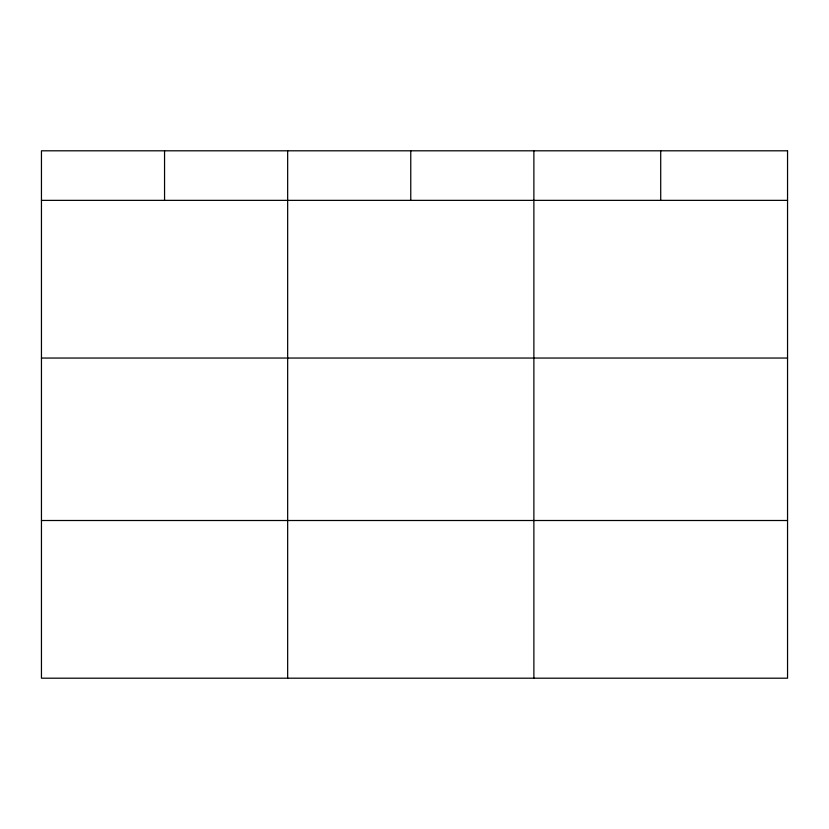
<?xml version="1.0" encoding="UTF-8"?>
<svg xmlns="http://www.w3.org/2000/svg" width="829" height="829" viewBox="0 0 829 829"><rect width="100%" height="100%" fill="white"/><g stroke="black" fill="none" stroke-linecap="round" stroke-linejoin="round"><path stroke-width="1.24" d="M41.45 200.359L787.55 200.359M41.45 358.045L787.55 358.045M41.45 520.508L787.55 520.508M660.713 150.805L660.713 200.359M533.876 150.805L533.876 678.195M410.769 150.805L410.769 200.359M287.663 150.805L287.663 678.195M164.556 150.805L164.556 200.359M787.55 150.805L41.45 150.805L41.45 678.195L787.55 678.195L787.55 150.805"/></g></svg>
